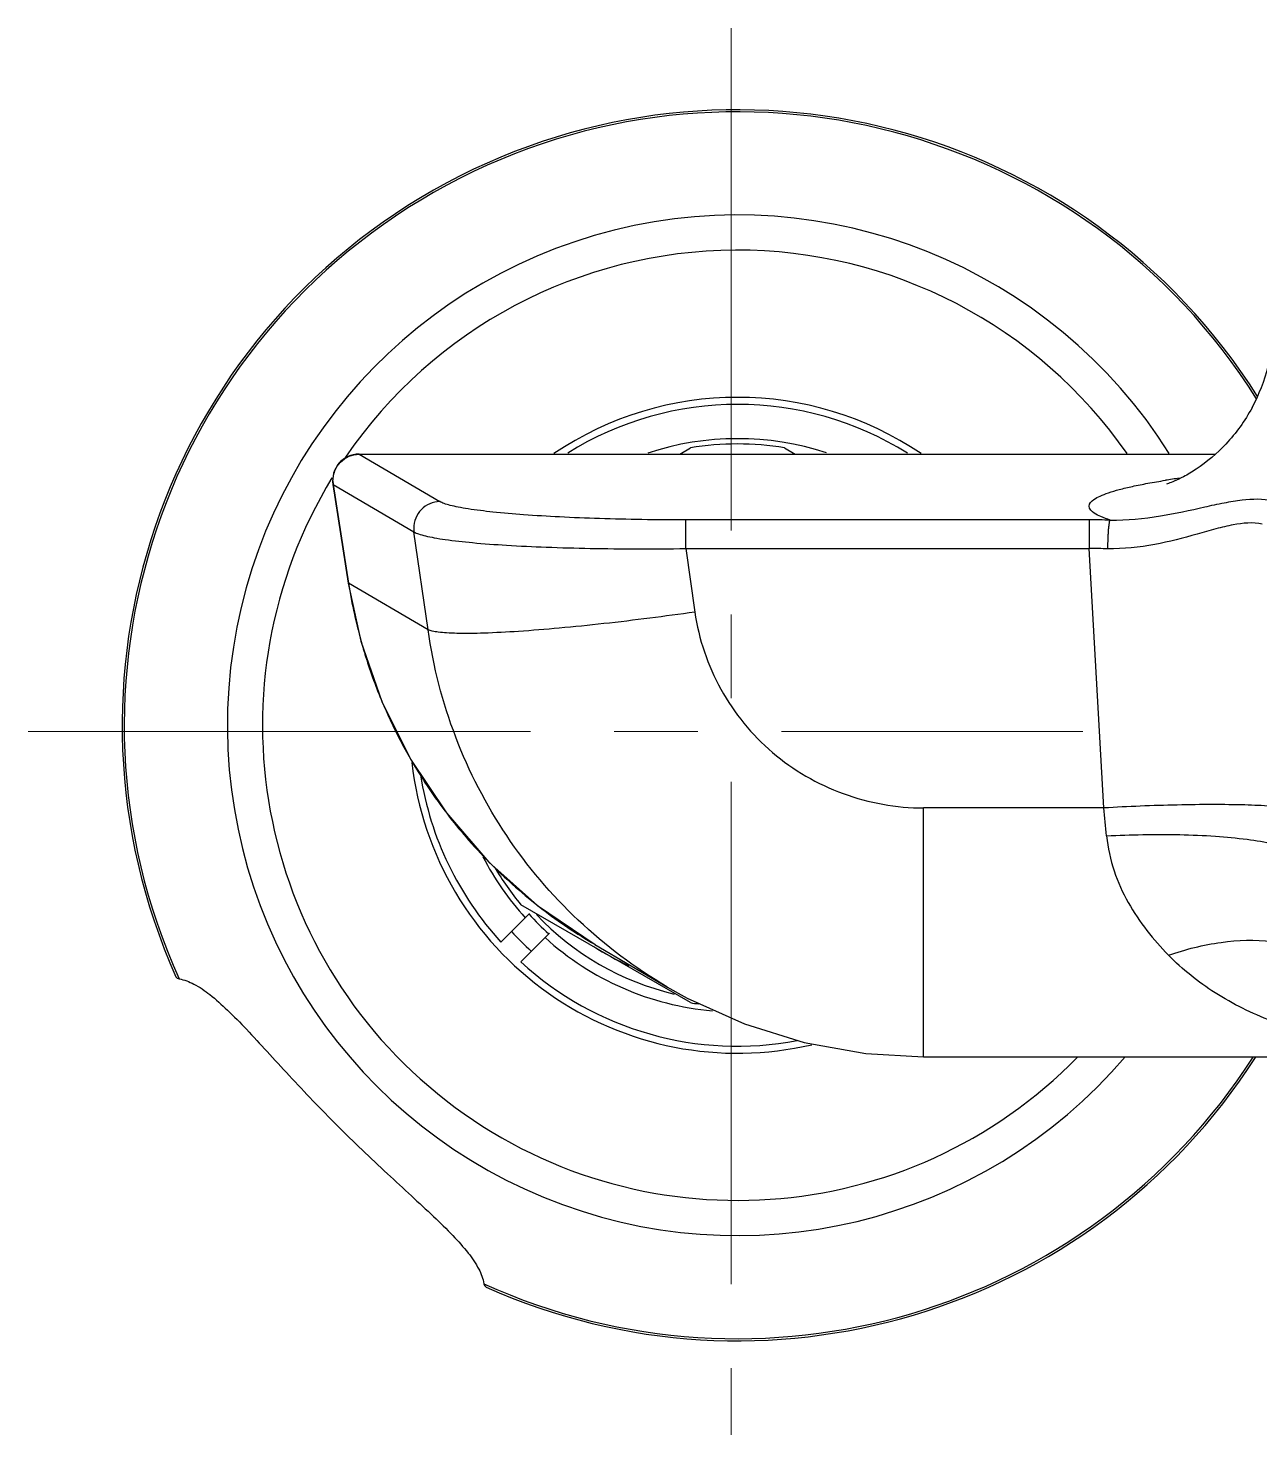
# Model space of a CAD drawing. Extents: x 0 to 1128, y 0 to 827.
# Drawn here: x 167.5 to 237.6, y 176.8 to 256.8 of the extents above; entities that cross this region are included whole.
import ezdxf

# ---------------------------------------------------------------- set-up
doc = ezdxf.new("R2010")
doc.units = 0
doc.header["$LTSCALE"] = 3
doc.header["$MEASUREMENT"] = 0
doc.linetypes.add('CENTER2', pattern=[28.575, 19.05, -3.175, 3.175, -3.175])
doc.layers.add('Cneter', color=1, linetype='CENTER2', lineweight=13)
doc.layers.add('DEF_LAYER_ASSEM_MEMBER', color=7, linetype='CONTINUOUS')
doc.layers.add('MEMBER', color=7, linetype='CONTINUOUS')

msp = doc.modelspace()

# ---------------------------------------------------------------- linework, layer by layer
at = {"layer": 'Cneter', "lineweight": 5, "ltscale": 0.5}
for p, q in [((207.512, 256.825), (207.512, 176.825)), ((167.512, 216.825), (227.512, 216.825))]:
    msp.add_line(p, q, dxfattribs=at)
at = {"layer": 'DEF_LAYER_ASSEM_MEMBER', "color": 7, "linetype": 'Continuous'}
for p, q in [((204.577, 232.601), (205.187, 232.953)), ((210.543, 232.953), (211.153, 232.601)), ((186.334, 232.601), (235.044, 232.601)), ((184.852, 230.87), (185.722, 225.263)), ((194.407, 204.852), (196.035, 206.48)), ((205.187, 201.404), (195.543, 206.972)), ((195.539, 203.72), (197.167, 205.348)), ((199.758, 204.705), (203.883, 202.284)), ((199.758, 204.705), (199.761, 204.704)), ((218.453, 198.329), (246.989, 198.329))]:
    msp.add_line(p, q, dxfattribs=at)
at = {"layer": 'DEF_LAYER_ASSEM_MEMBER', "color": 9, "linetype": 'Continuous'}
for p, q in [((186.334, 232.595), (186.334, 232.601)), ((186.334, 232.595), (190.93, 229.898)), ((186.334, 232.595), (235.037, 232.595)), ((184.852, 230.87), (184.865, 230.873)), ((184.865, 230.873), (185.735, 225.265)), ((184.865, 230.873), (189.461, 228.175)), ((204.921, 227.23), (204.921, 228.855)), ((227.873, 228.855), (204.921, 228.855)), ((227.873, 228.855), (227.873, 227.23)), ((190.259, 222.61), (189.461, 228.175)), ((204.921, 227.23), (205.44, 223.616)), ((204.921, 227.23), (227.873, 227.23)), ((228.711, 212.478), (227.873, 227.23)), ((185.735, 225.265), (185.722, 225.263)), ((190.259, 222.61), (185.735, 225.265)), ((218.453, 198.329), (218.453, 212.478)), ((228.711, 212.478), (218.453, 212.478))]:
    msp.add_line(p, q, dxfattribs=at)
at = {"layer": 'DEF_LAYER_ASSEM_MEMBER', "color": 7, "linetype": 'Continuous'}
for points in [[(185.722, 225.263), (186.436, 221.968), (187.633, 218.531), (189.263, 215.252), (191.306, 212.192), (193.727, 209.402), (196.489, 206.934), (199.761, 204.705)], [(203.85, 202.305), (205, 201.663), (208.254, 200.193), (211.661, 199.141), (215.168, 198.517), (218.453, 198.329)]]:
    msp.add_lwpolyline(points, dxfattribs=at)
for centre, radius, start, end in [((207.865, 217.178), 35, 32.29245, 204.11476), ((228.159, 240.097), 10.206, 331.58322, 0.01456), ((207.865, 217.178), 18.65, 55.96275, 124.03725), ((207.865, 217.178), 18.25, 58.0092, 121.95841), ((207.865, 217.178), 16, 80.36413, 99.63587), ((186.334, 231.101), 1.5, 90, 188.82514), ((207.865, 217.178), 18.65, 186.49009, 283.07972), ((207.865, 217.178), 18.25, 188.95888, 222.4876), ((207.865, 217.178), 16, 210.3267, 219.63587), ((207.865, 217.178), 17.4, 222.35802, 227.64198), ((207.865, 217.178), 15, 236.94647, 245.65051), ((207.865, 217.178), 18.25, 227.5124, 280.74216), ((207.865, 217.178), 16, 260.36413, 262.0741), ((207.865, 217.178), 35, 245.88524, 327.32991)]:
    msp.add_arc(centre, radius, start, end, dxfattribs=at)
at = {"layer": 'DEF_LAYER_ASSEM_MEMBER', "color": 9, "linetype": 'Continuous'}
for centre, radius, start, end in [((207.865, 217.178), 34.882, 32.16658, 204.42454), ((207.865, 217.178), 29.019, 32.18245, 319.46322), ((207.865, 217.178), 27.02, 34.87855, 145.62084), ((207.865, 217.178), 16.3, 71.89556, 108.23898), ((207.865, 217.178), 27.02, 148.62639, 315.71731), ((240.258, 180.186), 51.557, 98.09186, 98.9846), ((186.354, 231.081), 1.504, 179.99982, 182.66305), ((186.35, 231.081), 1.5, 182.66335, 187.99812), ((227.874, 79.736), 149.119, 89.54571, 90.00031), ((190.948, 228.384), 1.502, 180.00083, 187.99273), ((226.907, 95.232), 132.001, 89.12617, 89.58068), ((214.012, 229.641), 28.613, 188.79764, 196.05141), ((214.255, 229.707), 28.865, 196.04369, 197.78832), ((214.335, 229.733), 28.949, 197.7901, 203.29704), ((214.285, 229.712), 28.894, 203.29777, 205.74563), ((214.167, 229.655), 28.764, 205.7456, 210.63003), ((214.309, 229.742), 28.93, 210.63527, 213.58827), ((214.511, 229.878), 29.174, 213.58983, 217.90167), ((-229.924, 167.094), 460.875, 5.45267, 5.6512), ((214.602, 229.948), 29.289, 217.9005, 221.2162), ((214.583, 229.93), 29.262, 221.21563, 225.16277), ((207.865, 217.178), 16.3, 207.32904, 222.18681), ((214.468, 229.815), 29.099, 225.16279, 228.63699), ((214.417, 229.761), 29.025, 228.64279, 232.48657), ((214.62, 230.031), 29.363, 232.4932, 239.59565), ((207.865, 217.178), 16.3, 227.81319, 264.98305), ((207.865, 217.178), 34.882, 245.57546, 327.23348)]:
    msp.add_arc(centre, radius, start, end, dxfattribs=at)
at = {"layer": 'DEF_LAYER_ASSEM_MEMBER', "color": 7, "linetype": 'Continuous'}
for points, start_tangent, end_tangent in [([(237.135, 235.24), (235.648, 233.173), (233.958, 231.741), (233.233, 231.31), (232.7, 231.055), (232.385, 230.931), (232.272, 230.893)], (-0.476565, -0.879139), (-0.960812, -0.277202)), ([(175.92, 202.879), (175.988, 202.798), (176.105, 202.755)], (0.408566, -0.912729), (0.986477, -0.163903)), ([(176.105, 202.755), (176.936, 202.462), (177.849, 201.86), (178.846, 200.984), (179.929, 199.888), (181.101, 198.629), (182.361, 197.262), (185.098, 194.411)], (0.986477, -0.163903), (0.707107, -0.707107)), ([(185.098, 194.411), (187.949, 191.674), (189.315, 190.414), (190.575, 189.242), (191.671, 188.159), (192.547, 187.162), (193.149, 186.249), (193.442, 185.418)], (0.707107, -0.707107), (0.163903, -0.986477)), ([(193.442, 185.418), (193.485, 185.301), (193.565, 185.233)], (0.163903, -0.986477), (0.912729, -0.408566))]:
    msp.add_spline(points, degree=3, dxfattribs=dict(at, start_tangent=start_tangent, end_tangent=end_tangent))
at = {"layer": 'DEF_LAYER_ASSEM_MEMBER', "color": 9, "linetype": 'Continuous'}
for points, start_tangent, end_tangent in [([(184.85, 231.081), (184.963, 231.655), (185.285, 232.144), (185.766, 232.474), (186.334, 232.595)], (0, 1), (0.999916, 0.012943)), ([(227.865, 229.639), (228.142, 230.022), (228.487, 230.212), (228.968, 230.399), (229.583, 230.583), (230.33, 230.764), (231.206, 230.94), (232.206, 231.111)], (0, 1), (0.987707, 0.156319)), ([(190.93, 229.898), (190.362, 229.777), (189.881, 229.447), (189.559, 228.958), (189.446, 228.384)], (-0.999916, -0.012943), (0, -1)), ([(204.921, 228.855), (202.427, 228.874), (200.009, 228.931), (197.743, 229.024), (195.7, 229.15), (193.945, 229.306), (192.536, 229.486), (191.976, 229.584), (191.52, 229.686), (191.17, 229.791), (190.93, 229.898)], (-1, 0.000006), (-0.862511, 0.506038)), ([(229.056, 228.85), (228.537, 229.045), (228.164, 229.242), (227.865, 229.639)], (-0.950891, 0.309526), (0, 1)), ([(229.056, 228.85), (231.928, 229.085), (234.441, 229.596), (235.553, 229.831), (236.572, 229.994), (238.321, 229.966)], (0.999929, -0.011955), (0.981439, -0.191774)), ([(229.056, 228.85), (229.029, 228.796), (229.004, 228.686), (228.98, 228.525), (228.96, 228.318), (228.943, 228.074), (228.93, 227.802), (228.92, 227.218)], (-0.722569, -0.691299), (0.000468, -1)), ([(189.461, 228.175), (189.725, 228.06), (190.112, 227.95), (190.616, 227.844), (191.234, 227.744), (192.789, 227.566), (194.727, 227.419), (196.985, 227.31), (199.49, 227.241), (202.163, 227.214), (204.921, 227.23)], (0.867127, -0.498087), (0.999909, 0.013521)), ([(237.717, 228.616), (236.065, 228.578), (235.08, 228.349), (234.005, 228.049), (231.602, 227.462), (228.92, 227.218)], (-0.976313, 0.216361), (-0.999884, 0.015261)), ([(205.44, 223.616), (202.872, 223.27), (200.257, 222.958), (197.724, 222.701), (195.41, 222.517), (193.44, 222.417), (191.905, 222.405), (191.315, 222.429), (190.846, 222.473), (190.496, 222.534), (190.259, 222.61)], (-0.990025, -0.140894), (-0.909687, 0.415294)), ([(205.44, 223.616), (206.926, 219.227), (209.858, 215.632), (213.876, 213.299), (218.453, 212.478)], (0.141951, -0.989874), (1, 0)), ([(203.851, 202.305), (198.806, 206.092), (194.735, 210.905), (191.839, 216.503), (190.259, 222.61)], (-0.861773, 0.507294), (-0.140454, 0.990087)), ([(240.189, 212.146), (240.119, 212.231), (239.952, 212.313), (239.306, 212.459), (238.22, 212.573), (236.732, 212.645), (234.911, 212.668), (232.881, 212.644), (230.775, 212.578), (228.711, 212.478)], (-0.268056, 0.963403), (-0.998415, -0.056275)), ([(228.865, 210.888), (230.921, 210.962), (233.023, 210.96), (235.048, 210.871), (236.864, 210.694), (238.355, 210.435), (238.952, 210.281), (239.442, 210.114), (239.823, 209.937), (240.097, 209.754), (240.344, 209.378)], (0.99861, 0.052712), (0.155474, -0.98784)), ([(228.865, 210.888), (229.292, 208.894), (230.097, 207.091), (231.159, 205.5), (232.382, 204.104)], (0.096194, -0.995363), (0.701292, -0.712874)), ([(232.382, 204.104), (235.388, 204.834), (238.26, 204.89), (239.516, 204.641), (240.596, 204.217), (241.472, 203.643), (242.133, 202.948)], (0.945877, 0.324527), (0.59645, -0.80265)), ([(238.247, 200.362), (235.035, 201.964), (232.382, 204.104)], (-0.933425, 0.358773), (-0.702045, 0.712133))]:
    msp.add_spline(points, degree=3, dxfattribs=dict(at, start_tangent=start_tangent, end_tangent=end_tangent))
at = {"layer": 'MEMBER', "color": 7, "linetype": 'Continuous'}
for radius, start, end in [(16, 222.12062, 227.87938), (15.7, 223.2416, 256.75852)]:
    msp.add_arc((207.865, 217.178), radius, start, end, dxfattribs=at)

doc.saveas('drawing.dxf')
